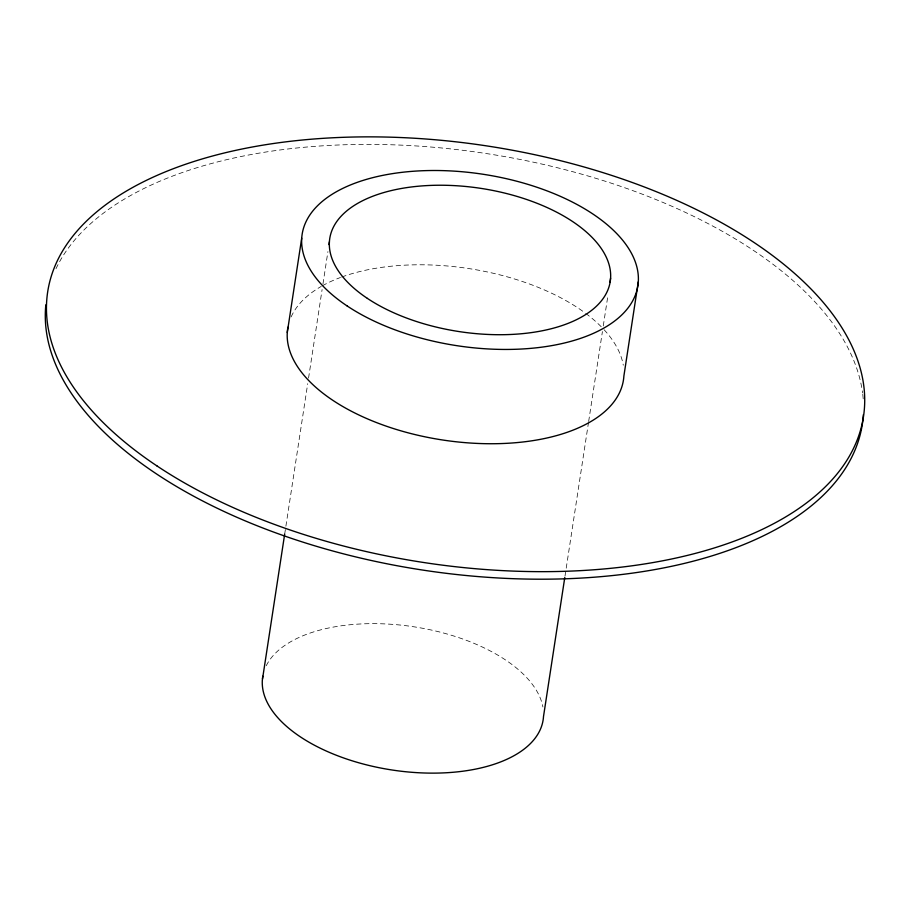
<?xml version="1.0" encoding="UTF-8"?>
<svg xmlns="http://www.w3.org/2000/svg" width="910" height="910" viewBox="0 0 910 910"><rect width="100%" height="100%" fill="white"/><g stroke="black" fill="none" stroke-linecap="round" stroke-linejoin="round"><path stroke-width="0.68" stroke-dasharray="4.55 3.41" d="M284.693 534.056L307.705 383.701M308.558 378.082L322.106 289.562M322.97 283.943L327.918 251.615M565.008 576.053L588.44 422.9M588.656 421.489L602.42 331.558M603.273 325.939L608.005 295.022M291.154 316.885A169.84 86.712 8.7 0 1 321.219 286.434M322.39 285.763A169.84 86.712 8.7 0 1 340.454 277.493M341.682 277.038A169.84 86.712 8.7 0 1 584.527 312.517M585.699 313.381A169.84 86.712 8.7 0 1 601.419 326.94M604.081 329.716A169.84 86.712 8.7 0 1 623.282 365.206M266.243 665.756A141.869 72.425 8.7 0 1 412.776 626.626A141.869 72.425 8.7 0 1 542.895 706.956M55.988 268.712A412.651 210.676 8.7 0 1 487.077 153.665A412.651 210.676 8.7 0 1 862.578 392.961M862.748 394.337A412.651 210.676 8.7 0 1 863.362 401.196"/><path stroke-width="1.36" d="M287.276 332.48L301.699 238.192M284.693 534.056L262.33 680.202A141.869 72.425 8.7 0 0 398.33 770.884A141.869 72.425 8.7 0 0 543.497 716.58L564.791 577.463M328.988 244.597L329.42 241.787M609.939 282.373L610.587 278.164M638.308 281.747L623.885 376.035A169.84 86.712 8.7 0 1 444.933 440.338A169.84 86.712 8.7 0 1 287.924 327.202M262.444 678.86A141.869 72.425 8.7 0 1 262.808 676.187M863.351 414.698A412.651 210.676 8.7 0 1 437.118 572.14A412.651 210.676 8.7 0 1 45.841 304.804M347.12 305.942A169.84 86.712 8.7 0 0 631.153 303.474A169.84 86.712 8.7 0 0 431.738 170.511A169.84 86.712 8.7 0 0 347.12 305.942M367.356 298.378A141.869 72.425 8.7 0 0 604.615 296.307A141.869 72.425 8.7 0 0 438.04 185.242A141.869 72.425 8.7 0 0 367.356 298.378M156.998 465.954A412.651 210.676 8.7 0 0 847.119 459.937A412.651 210.676 8.7 0 0 362.612 136.887A412.651 210.676 8.7 0 0 156.998 465.954"/></g></svg>
